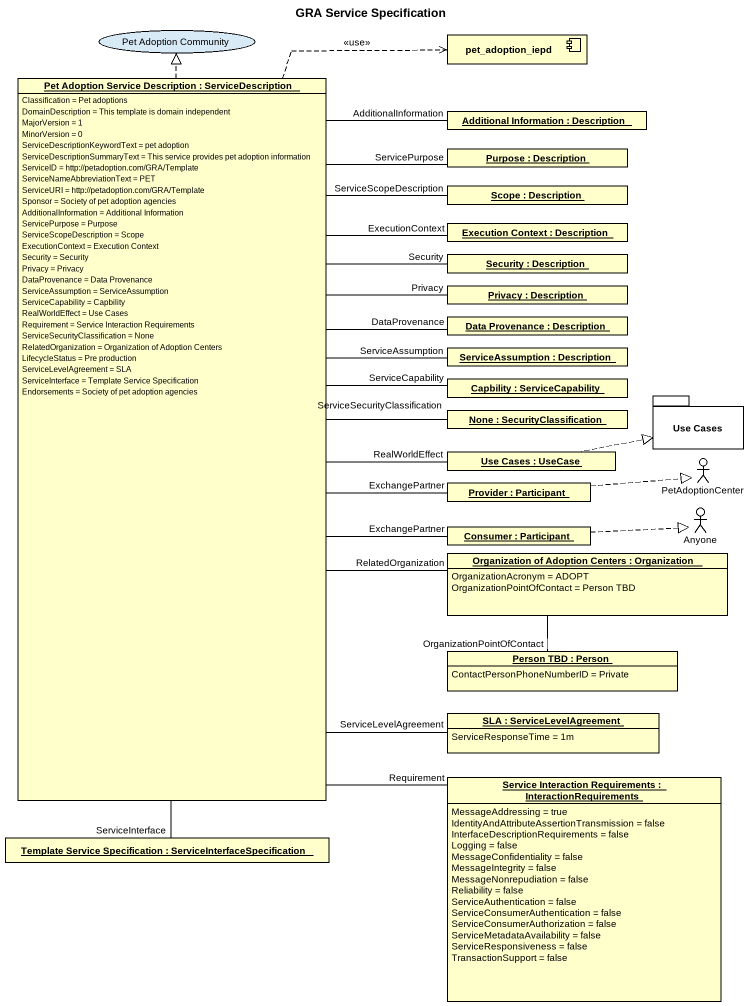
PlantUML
@startuml
title GRA Service Specification
allowmixing
hide circle
hide empty members
usecase "Pet Adoption Community" as Pet_Adoption_Community
component pet_adoption_iepd
object "Pet Adoption Service Description : ServiceDescription" as Pet_Adoption_Service {
  Classification = Pet adoptions
  DomainDescription = This template is domain independent
  MajorVersion = 1
  MinorVersion = 0
  ServiceDescriptionKeywordText = pet adoption
  ServiceDescriptionSummaryText = This service provides pet adoption information
  ServiceID = http://petadoption.com/GRA/Template
  ServiceNameAbbreviationText = PET
  ServiceURI = http://petadoption.com/GRA/Template
  Sponsor = Society of pet adoption agencies
  AdditionalInformation = Additional Information
  ServicePurpose = Purpose
  ServiceScopeDescription = Scope
  ExecutionContext = Execution Context
  Security = Security
  Privacy = Privacy
  DataProvenance = Data Provenance
  ServiceAssumption = ServiceAssumption
  ServiceCapability = Capbility
  RealWorldEffect = Use Cases
  Requirement = Service Interaction Requirements
  ServiceSecurityClassification = None
  RelatedOrganization = Organization of Adoption Centers
  LifecycleStatus = Pre production
  ServiceLevelAgreement = SLA
  ServiceInterface = Template Service Specification
  Endorsements = Society of pet adoption agencies
}
object "Additional Information : Description" as Additional_Information
object "Purpose : Description" as Purpose
object "Scope : Description" as Scope
object "Execution Context : Description" as Execution_Context
object "Security : Description" as Security
object "Privacy : Description" as Privacy
object "Data Provenance : Description" as Data_Provenance
object "ServiceAssumption : Description" as ServiceAssumption
object "Capbility : ServiceCapability" as Capbility
package "Use Cases" as Use_Cases {
}
object "None : SecurityClassification" as None
object "Use Cases : UseCase" as Use_Cases_2
actor PetAdoptionCenter
object "Provider : Participant" as Provider
actor Anyone
object "Organization of Adoption Centers : Organization" as Organization_of_Adoption {
  OrganizationAcronym = ADOPT
  OrganizationPointOfContact = Person TBD
}
object "Consumer : Participant" as Consumer
object "Person TBD : Person" as Person_TBD {
  ContactPersonPhoneNumberID = Private
}
object "SLA : ServiceLevelAgreement" as SLA {
  ServiceResponseTime = 1m
}
object "Service Interaction Requirements : InteractionRequirements" as Service_Interaction {
  MessageAddressing = true
  IdentityAndAttributeAssertionTransmission = false
  InterfaceDescriptionRequirements = false
  Logging = false
  MessageConfidentiality = false
  MessageIntegrity = false
  MessageNonrepudiation = false
  Reliability = false
  ServiceAuthentication = false
  ServiceConsumerAuthentication = false
  ServiceConsumerAuthorization = false
  ServiceMetadataAvailability = false
  ServiceResponsiveness = false
  TransactionSupport = false
}
object "Template Service Specification : ServiceInterfaceSpecification" as Template_Service
Pet_Adoption_Service .up.|> Pet_Adoption_Community
Pet_Adoption_Service .up.> pet_adoption_iepd : <<use>>
Pet_Adoption_Service -right- Data_Provenance : DataProvenance
Pet_Adoption_Service -right- Capbility : ServiceCapability
Pet_Adoption_Service -right- Use_Cases_2 : RealWorldEffect
Pet_Adoption_Service -right- Provider : ExchangePartner
Pet_Adoption_Service -right- Organization_of_Adoption : RelatedOrganization
Pet_Adoption_Service -right- Consumer : ExchangePartner
Pet_Adoption_Service -- SLA : ServiceLevelAgreement
Pet_Adoption_Service -- Template_Service : ServiceInterface
Additional_Information -- Pet_Adoption_Service : AdditionalInformation
Purpose -- Pet_Adoption_Service : ServicePurpose
Scope -- Pet_Adoption_Service : ServiceScopeDescription
Execution_Context -left- Pet_Adoption_Service : ExecutionContext
Security -left- Pet_Adoption_Service : Security
Privacy -left- Pet_Adoption_Service : Privacy
ServiceAssumption -left- Pet_Adoption_Service : ServiceAssumption
None -left- Pet_Adoption_Service : ServiceSecurityClassification
Use_Cases_2 .right.|> Use_Cases
Provider .right.|> PetAdoptionCenter
Organization_of_Adoption -- Person_TBD : OrganizationPointOfContact
Consumer .right.|> Anyone
Service_Interaction -up- Pet_Adoption_Service : Requirement
@enduml
